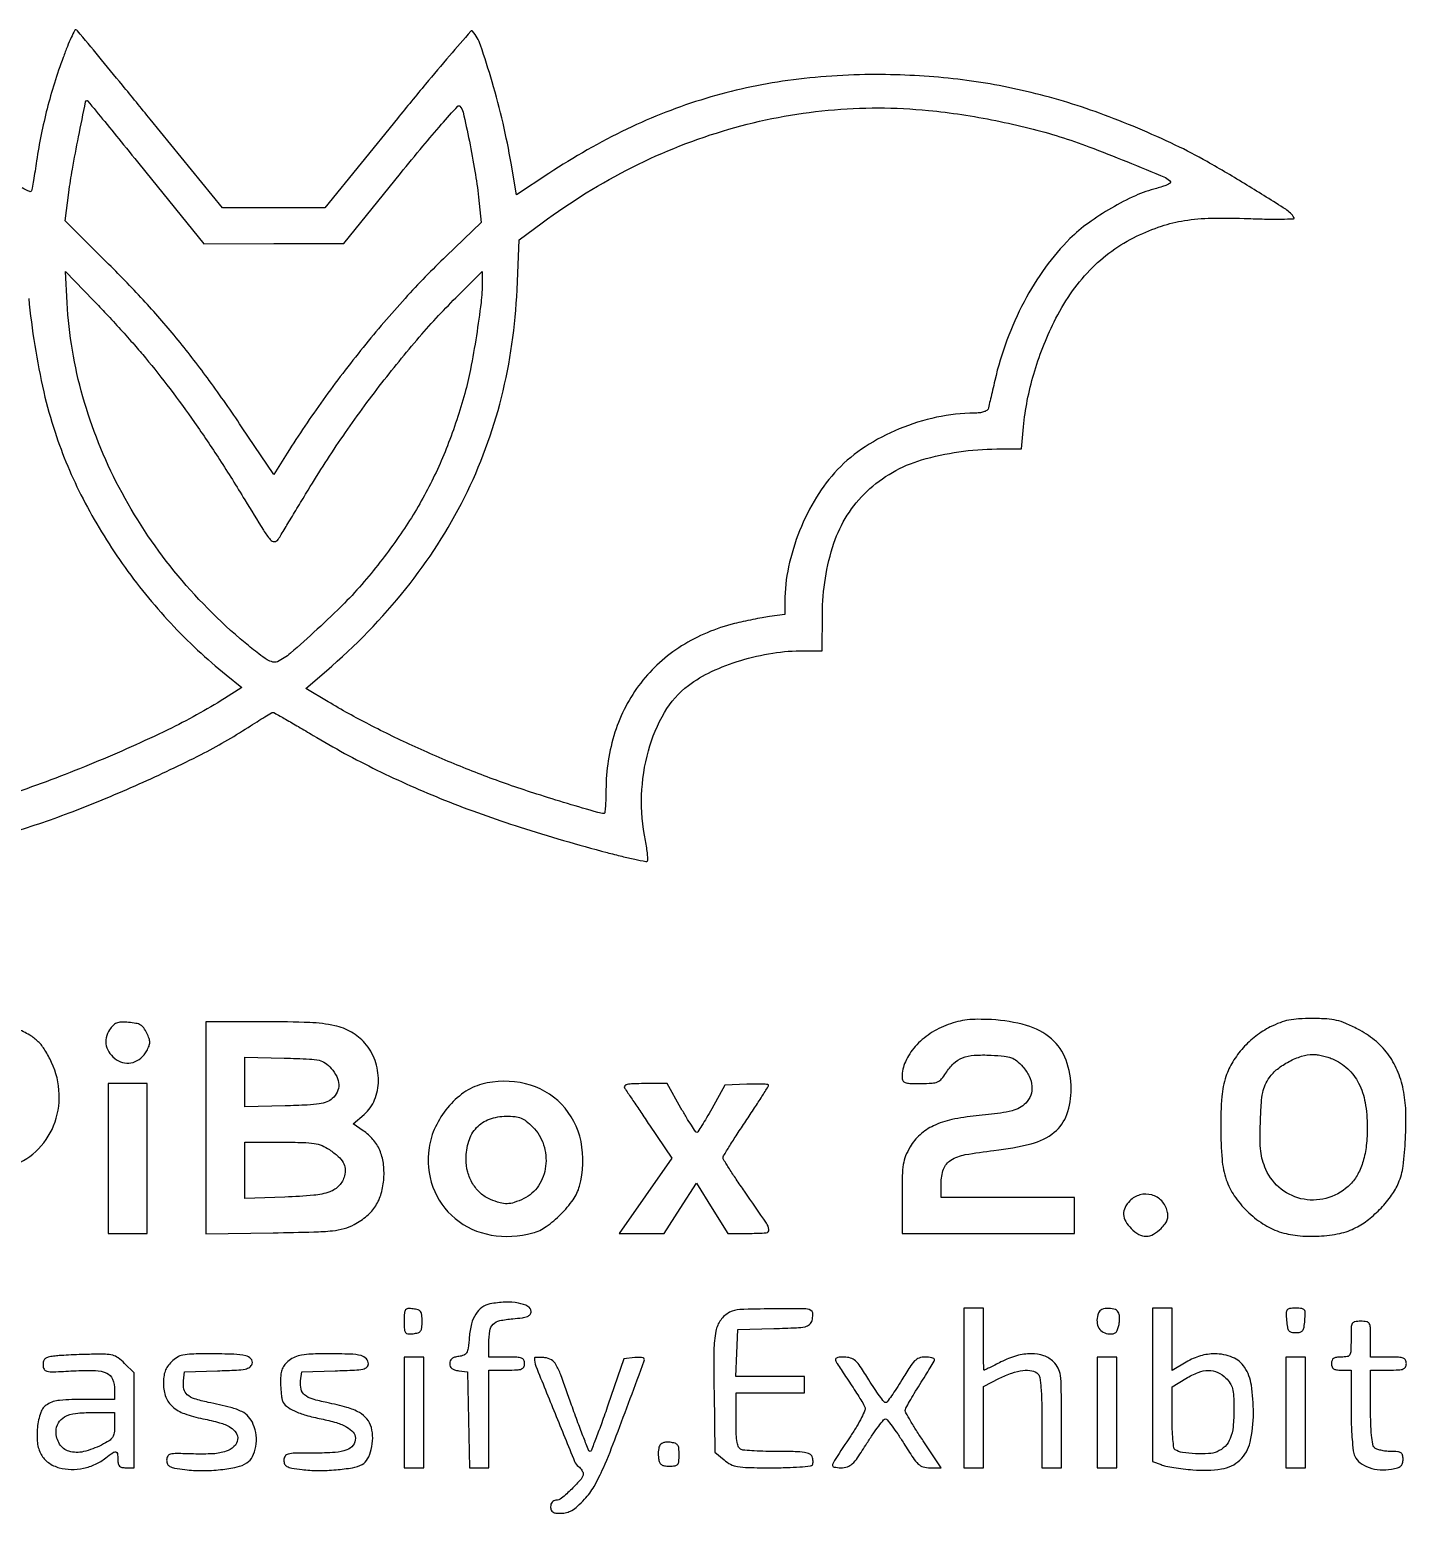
# Model space of a CAD drawing. Extents: x 777 to 1486, y 441 to 897.
# Drawn here: x 1062.9 to 1486, y 441 to 896.8 of the extents above; entities that cross this region are included whole.
import ezdxf

# ---------------------------------------------------------------- set-up
doc = ezdxf.new("R2010")
doc.units = 0

msp = doc.modelspace()

# ---------------------------------------------------------------- linework, layer by layer
for points in [[(1057.5, 650.194781, 0.01765), (1076.226179, 656.642763, 0.012894), (1096.551876, 665.061901, 0.013079), (1115.56012, 674.118626, 0.025854), (1130.04042, 682.457527, -0.00373), (1132.776049, 684.198391, -0.005674), (1135.180397, 685.665649, -0.002318), (1137.252861, 686.885345, -0.132595), (1137.677611, 687, -0.12896), (1138.122336, 686.883357, -0.000902), (1141.551726, 684.943377, -0.003406), (1145.469371, 682.682421, -0.002164), (1150.002126, 679.998729, 0.020582), (1169.608956, 669.345048, 0.019359), (1190.424655, 660.102556, 0.017703), (1213.597361, 651.807558, 0.012227), (1240.345968, 644.002859, 0.005106), (1244.926341, 642.837033, 0.008107), (1248.872826, 641.942871, 0.003), (1252.248926, 641.2564, 0.250022), (1252.738806, 641.405472, 0.212876), (1252.909532, 641.851045, 0.010419), (1252.789324, 643.463316, 0.015382), (1252.54108, 645.422773, 0.010353), (1252.142838, 647.642953, -0.057673), (1250.983207, 661.586693, -0.059506), (1253.06746, 675.273948, -0.064451), (1258.024244, 687.040093, -0.098497), (1265.334995, 695.311979, -0.054365), (1272.454577, 699.599196, -0.035256), (1281.44807, 703.014276, -0.034105), (1291.253416, 705.250661, -0.039017), (1300.837968, 706.000392), (1306.5, 706.000785), (1306.532622, 717.250392, -0.079464), (1310.077395, 739.009057, -0.123806), (1320.219389, 754.956389, -0.119009), (1337.039588, 764.611276, -0.070013), (1360.106401, 767.965112), (1367.712801, 768), (1368.344015, 774.791609, -0.025153), (1369.500097, 782.822709, -0.02259), (1371.486511, 790.9953, -0.022157), (1374.249802, 799.118004, -0.021874), (1377.731548, 807, -0.035079), (1382.762666, 815.590117, -0.041844), (1388.689044, 822.865055, -0.043782), (1395.486366, 828.779435, -0.04582), (1403.111156, 833.31857, -0.030178), (1410.711493, 836.398848, -0.042126), (1417.831502, 838.145094, -0.034801), (1426.105558, 838.864563, -0.013645), (1437.566171, 838.748515, 0.005021), (1443.063599, 838.597995, 0.008835), (1447.608785, 838.599531, 0.003758), (1451.336958, 838.694705, 0.57633), (1451.500332, 838.999463, 0.113382), (1448.92092, 841.610146, 0.004121), (1436.985422, 849.049659, 0.008388), (1424.759633, 856.251869, 0.017714), (1415, 861.334913, 0.023713), (1391.719865, 871.104294, 0.029672), (1369.280042, 877.814832, 0.030442), (1346.69603, 881.700574, 0.027388), (1322.990991, 883, 0.034008), (1295.916717, 881.156368, 0.039379), (1270.673988, 875.651982, 0.039126), (1246.470634, 866.219065, 0.032828), (1222.5, 852.63817), (1212.5, 846.070711), (1210.84974, 855.785356, 0.015645), (1208.369481, 868.048938, 0.0134), (1205.012313, 880.789788, 0.010289), (1201.488048, 891.983551, 0.098694), (1199.006066, 896.294941, 0.454861), (1198.458228, 896.293803, 0.000871), (1191.945061, 888.765042, 0.004621), (1184.571812, 880.050418, 0.002751), (1175.945893, 869.544941), (1153.581667, 842), (1137.85663, 842), (1122.131592, 842), (1099.960545, 869.25, 0.000969), (1091.411364, 879.716153, 0.001572), (1084.101869, 888.57241, 0.0002), (1077.567631, 896.432433, 0.128078), (1077.107372, 896.762459, 0.38884), (1076.742138, 896.618949, 0.005851), (1075.676939, 894.373848, 0.012208), (1074.483055, 891.603403, 0.007339), (1073.19569, 888.262459, 0.012359), (1070.51226, 880.387193, 0.012943), (1068.265485, 872.508637, 0.013014), (1066.440251, 864.566337, 0.01282), (1065.020511, 856.5, -0.002096), (1064.535026, 853.347027, -0.002808), (1064.066754, 850.492298, -0.001948), (1063.651434, 848.102895, -0.029329), (1063.455279, 847.28229, -0.451446), (1062.896629, 847.02648, -0.016535), (1060.538447, 848.170757, -0.018553)], [(1062.609421, 814.245205, 0.016242), (1064.456018, 799.786302, 0.016245), (1067.236374, 785.483225, 0.023676), (1070.684084, 773.113578, 0.039462), (1079.290473, 752.646322, 0.034429), (1091.354493, 732.780991, 0.033897), (1106.251894, 714.447448, 0.035233), (1123.310927, 698.547995), (1128.121855, 694.659225), (1122.810927, 691.327492, -0.027745), (1105.348627, 681.678635, -0.014452), (1082.629975, 671.521525, -0.014424), (1059.035909, 662.568428, -0.024395)]]:
    msp.add_lwpolyline(points, format="xyb")
for points in [[(1098.61316, 853), (1116.445331, 831), (1137.972665, 831.054475), (1159.5, 831.108949), (1176.871122, 852.633352, -0.003952), (1183.723891, 860.988576, -0.007128), (1189.489813, 867.709287, -0.002131), (1194.443786, 873.271774, -0.429982), (1195.110379, 873.289621, -0.142767), (1196.11338, 871.461386, -0.003941), (1198.023228, 862.513355, -0.008956), (1199.74898, 853.265495, -0.014603), (1200.841914, 845.35966), (1201.695422, 837.5), (1190.906103, 827.211469, 0.018398), (1178.269479, 814.240984, 0.014079), (1165.399404, 799.18901, 0.013789), (1153.074448, 783.032835, 0.015203), (1142.070783, 766.729504), (1137.885861, 760.103149), (1128.033485, 774.801574, 0.010153), (1118.1033, 788.984733, 0.013562), (1108.489646, 801.416734, 0.013931), (1098.432666, 813.04114, 0.011759), (1087.172371, 824.779661), (1073.820101, 838.059323), (1074.940136, 846.779661, -0.012517), (1076.035692, 853.894908, -0.004655), (1077.918789, 863.840921, -0.000655), (1080.075867, 874.607217, -0.357046), (1080.555792, 875, -0.22449), (1080.70593, 874.929014, -0.000048), (1085.953037, 868.5375, -0.000958), (1091.759538, 861.435509, -0.000579)], [(1339.144045, 871.97414, -0.013054), (1349.339558, 870.694639, -0.011668), (1359.845642, 868.844832, -0.01181), (1370.103038, 866.537766, -0.014527), (1379.548102, 863.883996, -0.014741), (1388.448184, 860.811217, -0.006467), (1400.055589, 856.244192, -0.002), (1411.956057, 851.32756, -0.156621), (1413.487113, 850.020852, -0.408236), (1413.402319, 849.644488, -0.034306), (1412.442421, 849.113294, -0.03044), (1411.024538, 848.55355, -0.017116), (1409.245373, 848.040201, 0.044016), (1402.718851, 845.770742, 0.025847), (1395.359614, 841.992539, 0.025617), (1388.290912, 837.389473, 0.037447), (1382.628075, 832.587773, 0.042312), (1375.092253, 823.786107, 0.034028), (1368.51849, 813.194443, 0.03289), (1363.227371, 801.399493, 0.032785), (1359.522071, 789, -0.001007), (1358.83798, 786.036288, -0.001326), (1358.201389, 783.335938, -0.000958), (1357.657415, 781.074778, -0.012817), (1357.434791, 780.25, -0.197067), (1357.037828, 779.757518, -0.050847), (1356.079417, 779.350471, -0.042999), (1354.781532, 779.068302, -0.029735), (1353.281385, 778.965112, 0.049778), (1341.644508, 777.695191, 0.045688), (1330.132749, 774.140693, 0.04657), (1319.682077, 768.648459, 0.057245), (1311.197462, 761.627121, 0.054343), (1304.71733, 753.217695, 0.041952), (1299.532427, 742.859778, 0.041858), (1296.137914, 731.751934, 0.053279), (1295, 721.103431), (1295, 717.122546), (1290.25, 716.46584, 0.009981), (1288.00415, 716.109523, 0.004771), (1285.132812, 715.566687, 0.004728), (1282.143985, 714.942611, 0.006716), (1279.5, 714.327077, 0.079309), (1263.270713, 707.456861, 0.088724), (1250.696557, 696.073838, 0.087969), (1242.772853, 680.950153, 0.076418), (1240.014781, 663.25, -0.007167), (1239.969263, 660.470138, -0.011902), (1239.841557, 658.129688, -0.005567), (1239.668618, 656.201426, -0.385052), (1239.44584, 656, -0.071544), (1237.525686, 656.276163, -0.001467), (1228.17909, 659.051276, -0.003921), (1218.781918, 661.951958, -0.006726), (1211, 664.536787, -0.012059), (1196.135352, 670.102398, -0.011551), (1181.339171, 676.453884, -0.011847), (1167.277245, 683.285991, -0.014955), (1154.625967, 690.294159), (1147.751934, 694.375305), (1154.125967, 699.84766, 0.045973), (1178.51031, 725.020703, 0.053462), (1196.508471, 753.052117, 0.054545), (1207.890637, 783.758469, 0.051246), (1212.67623, 816.857151), (1213.309114, 832.214302), (1220.430325, 837.480686, -0.042546), (1248.191868, 854.567518, -0.046011), (1277.741693, 866.189912, -0.047011), (1308.322002, 872.033754, -0.04844)], [(1098.493384, 795.9432, -0.011404), (1105.994635, 786.500636, -0.009395), (1113.5715, 776.102804, -0.008806), (1121.244844, 764.724525, -0.007255), (1129.036617, 752.329698, 0.002051), (1134.769411, 742.995974, 0.036281), (1136.846122, 740.13227, 0.219824), (1138.127085, 739.532232, 0.262575), (1139.275882, 740.172185, 0.000827), (1140.193937, 741.678565, 0.000069), (1142.567887, 745.589587, 0.000092), (1145.398297, 750.255996, 0.000071), (1148.483104, 755.345558, -0.014669), (1159.225962, 771.955941, -0.013841), (1171.126477, 788.23987, -0.014276), (1183.440333, 803.240793, -0.019516), (1195.417323, 815.971112), (1202, 822.442223), (1202, 819.272328, -0.0309), (1201.60827, 812.939776, -0.007922), (1200.181907, 802.774437, -0.00838), (1198.384871, 792.430337, -0.021197), (1196.636056, 785, -0.024258), (1191.271267, 768.921533, -0.030195), (1184.691436, 754.60945, -0.029805), (1176.359125, 741.04609, -0.022655), (1165.718355, 727.215524, -0.021143), (1159.613653, 720.574745, -0.010223), (1151.281423, 712.580339, -0.007655), (1143.031904, 705.213199, -0.070527), (1139.011794, 702.620372, -0.175206), (1137.659128, 702.504959, -0.067035), (1135.88984, 703.243934, -0.034382), (1133.331572, 704.987574, -0.007047), (1129.080737, 708.432659, -0.048249), (1107.246727, 730.539044, -0.05015), (1090.373067, 756.150405, -0.0513), (1079.240281, 784.036607, -0.055473), (1074.393447, 812.878371), (1073.857342, 822.5), (1082.544701, 813.5838, -0.005729), (1086.398737, 809.536489, -0.003604), (1090.813163, 804.723941, -0.003617), (1095.088229, 799.926035, -0.006618)], [(1345.196048, 591.168645, 0.060562), (1339.615061, 588.371521, 0.066023), (1335.046452, 584.385272, 0.072755), (1332.031971, 579.746425, 0.10817), (1331, 575.032119, 0.117384), (1331.257321, 573.951156, 0.194824), (1331.952651, 573.34306, 0.076393), (1333.413521, 573.075333, 0.008866), (1336.75, 573.03852, 0.01328), (1340.218074, 573.153901, 0.083704), (1341.935809, 573.550365, 0.117362), (1343.156153, 574.435484, 0.037064), (1344.501952, 576.25996, -0.061079), (1346.874556, 579.173317, -0.097376), (1349.568186, 580.904404, -0.078244), (1353.141303, 581.706754, -0.028165), (1358.367151, 581.750662, -0.011909), (1362.440177, 581.458003, -0.063625), (1364.609353, 580.966951, -0.088376), (1366.244899, 580.017431, -0.034837), (1368.117151, 578.194915, -0.067451), (1370.091396, 575.274919, -0.094952), (1370.929199, 572.253326, -0.10766), (1370.549162, 569.42042, -0.109826), (1369.025436, 567.025436, -0.067917), (1367.096073, 565.559416, -0.066107), (1364.827053, 564.64754, -0.032278), (1361.245962, 563.975257, -0.004612), (1353.822234, 563.141715, 0.027288), (1346.303861, 561.950375, 0.05715), (1340.701941, 560.057266, 0.072295), (1336.554114, 557.313554, 0.078149), (1333.485866, 553.566094, 0.036552), (1332.120229, 550.788949, 0.056045), (1331.400681, 548.208841, 0.033992), (1331.079019, 544.723953, 0.006021), (1331, 538.162142), (1331, 527), (1357.5, 527), (1384, 527), (1384, 532.5), (1384, 538), (1363.5, 538), (1343, 538), (1343, 542.325686, -0.086101), (1343.765871, 546.740221, -0.169194), (1345.976355, 549.480614, -0.095418), (1350.421392, 551.187072, -0.017017), (1359.270834, 552.454569, 0.03555), (1370.718933, 554.529503, 0.106365), (1377.80038, 558.058335, 0.141216), (1381.66173, 563.513272, 0.084049), (1383, 571.418273, 0.088834), (1381.421792, 580.23104, 0.126215), (1376.912097, 586.745534, 0.109784), (1369.278189, 590.871384, 0.056432), (1358.5, 592.655639, 0.013267), (1354.3294, 592.758999, 0.027395), (1351.074206, 592.57478, 0.031795), (1348.187904, 592.064822, 0.0263)], [(1444.198715, 590.411734, 0.0491), (1439.766006, 587.63002, 0.045266), (1435.827264, 583.967927, 0.045969), (1432.669229, 579.721363, 0.054847), (1430.554276, 575.205272, 0.06379), (1429.291078, 569.005238, 0.019287), (1428.954113, 559.385059, 0.019371), (1429.361844, 549.750475, 0.06192), (1430.667197, 543.463322, 0.067604), (1433.130975, 538.5327, 0.049332), (1437.067158, 533.830805, 0.049085), (1441.875834, 529.96495, 0.06468), (1446.9374, 527.520792, 0.055783), (1452.579757, 526.322692, 0.03757), (1459.169739, 526.17321, 0.038034), (1465.54411, 526.996572, 0.068537), (1470.5, 528.757179, 0.04819), (1474.393134, 531.277426, 0.034701), (1478.217431, 534.77071, 0.035074), (1481.461496, 538.692438, 0.055276), (1483.594045, 542.5, 0.068185), (1484.992508, 547.674536, 0.019275), (1485.738362, 556.009258, 0.020126), (1485.828815, 564.657152, 0.043754), (1485.05285, 571.245421, 0.050594), (1483.192944, 577.13689, 0.060095), (1480.261179, 582.175894, 0.060185), (1476.219395, 586.367427, 0.050973), (1471.073361, 589.75, 0.0173), (1467.366602, 591.517975, 0.045477), (1464.573303, 592.442271, 0.043024), (1461.571077, 592.873525, 0.014169), (1457.108972, 593, 0.013915), (1452.903658, 592.882942, 0.035565), (1449.88203, 592.497863, 0.041154), (1447.211588, 591.72962, 0.024986)], [(1018, 559.5), (1018, 527), (1024, 527), (1030, 527), (1030, 536.5), (1030, 546), (1040.818499, 546, 0.010364), (1045.611369, 546.099357, 0.012926), (1050.054107, 546.398829, 0.014143), (1053.85659, 546.862886, 0.034751), (1056.602754, 547.474671, 0.115681), (1064.786799, 552.149807, 0.109195), (1070.247675, 560.06522, 0.105539), (1071.976255, 569.779943, 0.101574), (1069.631966, 579.5, 0.02706), (1067.572756, 583.330859, 0.06229), (1065.540109, 585.887326, 0.061485), (1062.923544, 587.883958, 0.025796), (1058.982017, 589.923053, 0.046892), (1055.794154, 591.022549, 0.037081), (1052.194406, 591.619303, 0.019143), (1046.786332, 591.900092, 0.003097), (1036.25, 591.978038), (1018, 592)], [(1087.448607, 589.561908, 0.093219), (1086.423405, 587.096894, 0.109665), (1086.449196, 584.57301, 0.106728), (1087.548574, 582.245801, 0.084394), (1089.593374, 580.346862, 0.105027), (1092.072834, 579.383023, 0.112255), (1094.667309, 579.544369, 0.106734), (1097.036118, 580.833368, 0.087302), (1098.866039, 583.070401, 0.033475), (1099.573982, 584.556615, 0.093607), (1099.792111, 585.685057, 0.086616), (1099.591168, 586.866118, 0.025995), (1098.889505, 588.557198, 0.045562), (1097.969368, 590.105034, 0.104621), (1096.96848, 591.009637, 0.087857), (1095.573236, 591.520783, 0.02581), (1093.301375, 591.804623, 0.022819), (1090.986055, 591.867275, 0.087057), (1089.573479, 591.592305, 0.109318), (1088.511856, 590.891133, 0.047356)], [(1117, 559.412613), (1117, 526.825227), (1137.75, 527.175715, 0.002358), (1150.225448, 527.445301, 0.019066), (1155.93883, 527.814033, 0.042058), (1159.543582, 528.49475, 0.054516), (1162.665785, 529.740462, 0.053385), (1166.526241, 532.35457, 0.074982), (1169.263306, 535.480204, 0.074547), (1170.967291, 539.288605, 0.05208), (1171.754417, 543.934603, 0.049275), (1171.593316, 548.574124, 0.069587), (1170.483213, 552.552248, 0.074716), (1168.405764, 555.864098, 0.068312), (1165.389177, 558.536617), (1162.278355, 560.6131), (1165.717025, 563.55655, 0.121222), (1168.916553, 568.0234, 0.093017), (1170.082611, 573.933282, 0.088312), (1169.037207, 580.140122, 0.094657), (1165.92063, 585.437616, 0.082077), (1161.76837, 588.840094, 0.078013), (1156.67013, 590.799802, 0.043845), (1148.991817, 591.753942, 0.008999), (1135.321861, 592), (1117, 592)], [(1155.588872, 577.694236, -0.062276), (1157.276283, 575.149369, -0.107366), (1157.895508, 572.695654, -0.12199), (1157.412714, 570.42486, -0.095843), (1155.898213, 568.404988, -0.094833), (1154.238752, 567.393899, -0.051315), (1151.916903, 566.787216, -0.026669), (1148.229698, 566.418329, -0.004913), (1141.398213, 566.168443), (1129, 565.836887), (1129, 573.502192), (1129, 581.167498), (1141.088872, 580.833749, -0.00374), (1148.852336, 580.561287, -0.042692), (1151.888927, 580.170793, -0.100792), (1153.779157, 579.339939, -0.061543)], [(1463.282119, 580.623161, -0.085996), (1467.981389, 577.572016, -0.087802), (1471.34022, 573.137173, -0.074734), (1473.333603, 567.198762, -0.043454), (1473.994423, 559.69282, -0.027986), (1473.679397, 553.970626, -0.044162), (1472.706948, 549.154153, -0.051852), (1471.079078, 545.206281, -0.069965), (1468.792178, 542.098638, -0.12081), (1462.223885, 538.015096, -0.122686), (1454.551078, 537.464629, -0.123448), (1447.552423, 540.574811, -0.12324), (1442.843645, 546.620561, -0.03415), (1441.814183, 549.45663, -0.041569), (1441.261785, 552.226679, -0.028882), (1441.063783, 555.758935, -0.007887), (1441.161674, 561.343889, -0.007154), (1441.434851, 567.077494, -0.034503), (1441.860746, 570.312593, -0.056817), (1442.612757, 572.633152, -0.048198), (1443.901069, 574.866528, -0.071179), (1446.393652, 577.480343, -0.044659), (1449.93823, 579.791295, -0.044841), (1453.808687, 581.422576, -0.075483), (1457.282119, 581.978038, -0.038294), (1458.578037, 581.888925, -0.019223), (1460.192243, 581.589102, -0.018967), (1461.846766, 581.148933, -0.026595)], [(1201.838354, 572.818204, 0.089724), (1196.335968, 570.232974, 0.064988), (1191.360802, 565.616756, 0.062981), (1187.594105, 559.704, 0.072422), (1185.638349, 553.309764, 0.125381), (1186.816222, 541.233278, 0.134828), (1193.637001, 531.571816, 0.129472), (1204.688814, 526.496263, 0.111226), (1217.5, 527.118499, 0.086742), (1221.643559, 529.085036, 0.042332), (1226.130032, 532.869968, 0.042332), (1229.914964, 537.356441, 0.086742), (1231.881501, 541.5, 0.118774), (1232.343079, 555.219025, 0.141384), (1226.34039, 566.645284, 0.143845), (1215.270966, 572.989764, 0.124379)], [(1245.70031, 571.737737, 0.006094), (1246.266411, 570.867815, 0.000266), (1248.282976, 567.853539, 0.000451), (1250.679605, 564.282249, 0.000322), (1253.369396, 560.287476), (1260.238792, 550.099478), (1252.162228, 538.549739), (1244.085665, 527), (1250.999744, 527), (1257.913824, 527), (1262.867788, 534.687417), (1267.821752, 542.374834), (1272.660876, 534.69249), (1277.5, 527.010146), (1284.285184, 527.005073, 0.018975), (1289.265225, 527.190401, 0.430887), (1290.077627, 528.191005, 0.117657), (1289.323627, 530.158483, 0.001919), (1282.570803, 539.94393, -0.00389), (1280.052566, 543.624025, -0.005934), (1277.930173, 546.860281, -0.002412), (1276.164966, 549.652432, -0.140651), (1276, 550.227265, -0.137775), (1276.163465, 550.809237, -0.00201), (1278.05625, 553.884886, -0.005337), (1280.317177, 557.440603, -0.003476), (1283, 561.5, 0.002401), (1285.683211, 565.541062, 0.003781), (1287.94375, 569.038628, 0.001024), (1289.880975, 572.100082, 0.141464), (1290, 572.512355, 0.393794), (1289.792564, 572.734892, 0.007048), (1288.02081, 572.834432, 0.013427), (1285.845813, 572.867443, 0.008046), (1283.262333, 572.79569), (1276.524666, 572.5), (1272.512333, 565.268993, -0.00555), (1270.933074, 562.495865, -0.008758), (1269.510697, 560.156515, -0.003514), (1268.256969, 558.204142, -0.244641), (1267.928339, 558.018993, -0.259107), (1267.596173, 558.189334, -0.003373), (1266.264072, 560.208704, -0.008699), (1264.751693, 562.62639, -0.005475), (1263.065507, 565.5), (1258.774335, 573), (1251.837477, 573, 0.007555), (1248.364788, 572.947523, 0.043183), (1246.535074, 572.733329, 0.143441), (1245.769389, 572.327097, 0.354521)], [(1217.473903, 559.726097, -0.118344), (1220.842929, 554.228694, -0.109904), (1221.472387, 547.642733, -0.114617), (1219.263053, 541.625412, -0.137764), (1214.733833, 537.677985, -0.027708), (1211.817521, 536.487174, -0.077409), (1209.649293, 536.097651, -0.077319), (1207.46385, 536.385784, -0.027598), (1204.489778, 537.439824, -0.084786), (1201.467416, 539.355581, -0.0733), (1199.072859, 542.254857, -0.069987), (1197.532288, 545.855805, -0.066008), (1197.003738, 549.815741, -0.075824), (1197.837091, 555.311364, -0.113211), (1200.272643, 559.493907, -0.117934), (1204.201353, 562.086093, -0.087077), (1209.35, 562.995033, -0.024756), (1212.080389, 562.862567, -0.071266), (1213.917575, 562.412451, -0.073416), (1215.523782, 561.473223, -0.027432)], [(1155.008288, 552.75, -0.029358), (1157.734809, 550.64898, -0.084195), (1159.247055, 548.807555, -0.112494), (1159.826853, 546.903034, -0.079511), (1159.631377, 544.667427, -0.125419), (1158.014812, 541.675985, -0.121651), (1155.146971, 539.78183, -0.063673), (1150.193641, 538.703145, -0.013493), (1141.355988, 538.16991), (1129, 537.75856), (1129, 546.37928), (1129, 555), (1140.352117, 555, -0.005499), (1146.941073, 554.927537, -0.032595), (1150.3725, 554.627687, -0.059401), (1152.74345, 553.968973, -0.052095)], [(1401, 537, 0.082698), (1399.539371, 534.955674, 0.127814), (1399.108061, 532.839997, 0.118532), (1399.754455, 530.666784, 0.065175), (1401.454545, 528.454545, 0.068646), (1403.77425, 526.697236, 0.131161), (1406.023072, 526.122039, 0.129093), (1408.284112, 526.740969, 0.065453), (1410.641232, 528.550323, 0.03165), (1411.867454, 529.942452, 0.078066), (1412.521928, 531.131892, 0.091037), (1412.725265, 532.348261, 0.055184), (1412.541045, 533.800323, 0.132307), (1410.810883, 536.970855, 0.135247), (1407.735698, 538.81134, 0.1347), (1404.141836, 538.820911, 0.130807)], [(1178, 500, 0.012842), (1178.065399, 497.454178, 0.144246), (1178.39721, 496.509807, 0.23102), (1179.121331, 496.121405, 0.03822), (1180.75, 496.183578, 0.043864), (1182.256936, 496.492549, 0.165614), (1183.03097, 497.04298, 0.132545), (1183.404192, 498.031998, 0.024327), (1183.5, 500, 0.024327), (1183.404192, 501.968002, 0.132545), (1183.03097, 502.95702, 0.165614), (1182.256936, 503.507451, 0.043864), (1180.75, 503.816422, 0.03822), (1179.121331, 503.878595, 0.23102), (1178.39721, 503.490193, 0.144246), (1178.065399, 502.545822, 0.012842)], [(1204.354429, 505.307952, 0.107487), (1201.891702, 504.24542, 0.097968), (1199.995796, 502.226616, 0.077125), (1198.698147, 499.197632, 0.040491), (1198.003726, 495.149129, -0.010259), (1197.627541, 491.725856, -0.092601), (1197.163284, 490.299373, -0.17864), (1196.326438, 489.568468, -0.062535), (1194.75, 489.183578, 0.042401), (1193.506339, 488.932367, 0.09706), (1192.660574, 488.494656, 0.12552), (1192.173094, 487.853371, 0.100395), (1192, 487, 0.100395), (1192.173094, 486.146629, 0.12552), (1192.660574, 485.505344, 0.09706), (1193.506339, 485.067633, 0.042401), (1194.75, 484.816422), (1197.5, 484.5), (1197.776733, 469.75), (1198.053466, 455), (1201.026733, 455), (1204, 455), (1204, 470), (1204, 485), (1209.5, 485, 0.009792), (1212.640147, 485.061504, 0.077556), (1214.0625, 485.340909, 0.189837), (1214.746716, 485.945848, 0.118451), (1215, 487, 0.118451), (1214.746716, 488.054152, 0.189837), (1214.0625, 488.659091, 0.077556), (1212.640147, 488.938496, 0.009792), (1209.5, 489), (1204, 489), (1204.015313, 493.25, -0.036856), (1204.31043, 497.061131, -0.157527), (1205.317051, 499.075385, -0.147869), (1207.353164, 500.191034, -0.031236), (1211.407961, 500.783925, 0.012112), (1214.313432, 501.095886, 0.061563), (1215.885467, 501.504255, 0.134073), (1216.696125, 502.112475, 0.166658), (1217, 502.99883, 0.280052), (1216.042143, 504.574846, 0.074627), (1213.141099, 505.5672, 0.055428), (1209.015751, 505.855914, 0.038092)], [(1278.019708, 502.759903, 0.115899), (1275.268785, 500.379489, 0.109048), (1273.789434, 496.970883, 0.045955), (1273.192725, 491.046888, 0.005791), (1273.231877, 478.161299), (1273.5, 459.822599), (1276.305764, 457.411299, 0.060359), (1278.330927, 456.057216, 0.076676), (1280.466079, 455.359738, 0.036305), (1283.744063, 455.063568, 0.004382), (1290.996747, 455, 0.007156), (1295.592665, 455.065777, 0.011084), (1299.555847, 455.267241, 0.005569), (1302.858556, 455.545642, 0.234668), (1303.444227, 455.909758, 0.098775), (1303.6165, 456.372114, 0.044764), (1303.662068, 457.019408, 0.041972), (1303.588142, 457.734042, 0.044889), (1303.396256, 458.409758, 0.199281), (1302.622848, 459.223784, 0.066635), (1301.015128, 459.69393, 0.032076), (1298.210954, 459.939346, 0.005792), (1292.974799, 460, -0.005717), (1289.101641, 460.044287, -0.00759), (1285.580972, 460.178303, -0.005608), (1282.646928, 460.367646, -0.072815), (1281.581787, 460.606989, -0.187697), (1280.788705, 461.327494, -0.072189), (1280.315196, 462.765467, -0.036166), (1280.064386, 465.223711, -0.007344), (1280, 469.606989), (1280, 478), (1290.5, 478), (1301, 478), (1301, 480.5), (1301, 483), (1290.45619, 483), (1279.912381, 483), (1280.20619, 490.25), (1280.5, 497.5), (1291.641668, 497.781738, 0.003689), (1298.522892, 498.006557, 0.041705), (1301.227517, 498.34201, 0.127459), (1302.594337, 499.019728, 0.151431), (1303.352005, 500.238068, 0.027264), (1303.529997, 501.110465, 0.034152), (1303.594722, 501.933576, 0.036445), (1303.552472, 502.606955, 0.163272), (1303.37972, 502.95633, 0.196746), (1301.401568, 503.791218, 0.004647), (1291.148912, 503.807105, 0.00668), (1281.184605, 503.596778, 0.112492)], [(1350, 479.5), (1350, 455), (1353, 455), (1356, 455), (1356, 467.483154), (1356, 479.966308), (1360.966756, 482.483154, -0.033425), (1364.785729, 484.107692, -0.056195), (1368.179869, 484.877742, -0.072881), (1370.925602, 484.782489, -0.152469), (1372.8, 483.8, -0.163032), (1373.359661, 482.676555, -0.014783), (1373.706522, 479.518478, -0.01456), (1373.932304, 475.069993, -0.005398), (1374, 468.8), (1374, 455), (1377, 455), (1380, 455), (1380, 470.045455, 0.002702), (1379.947966, 479.673862, 0.032147), (1379.668429, 483.390073, 0.084656), (1378.962471, 485.607209, 0.07721), (1377.545455, 487.545455, 0.114821), (1374.575874, 489.393842, 0.082857), (1370.712214, 490.028376, 0.069337), (1366.219126, 489.39057, 0.047545), (1361.419478, 487.504185, -0.001853), (1359.515746, 486.547215, -0.002909), (1357.871659, 485.740287, -0.000772), (1356.433613, 485.047574, -0.108073), (1356.25, 485.004185, -0.410614), (1356.14793, 485.101685, -0.000681), (1356.073437, 487.791854, -0.004114), (1356.017965, 490.857525, -0.002466), (1356, 494.5), (1356, 504), (1353, 504), (1350, 504)], [(1391.389534, 502.572726, 0.081467), (1390.923025, 500.315821, 0.114963), (1391.304728, 498.30578, 0.132606), (1392.470087, 496.865443, 0.128721), (1394.215122, 496.186943, 0.041653), (1395.63723, 496.142081, 0.135361), (1396.524289, 496.436841, 0.139423), (1397.119689, 497.138241, 0.04525), (1397.572969, 498.434707, 0.030687), (1397.776573, 499.525401, 0.026728), (1397.857557, 500.684569, 0.027647), (1397.816301, 501.742643, 0.068144), (1397.639232, 502.497764, 0.212918), (1396.566729, 503.569021, 0.088543), (1394.511864, 503.961273, 0.089103), (1392.458912, 503.617861, 0.218614)], [(1408, 480.475249), (1408, 456.950498), (1410.626847, 455.951773, 0.040521), (1412.089055, 455.527629, 0.009736), (1414.574484, 455.070596, 0.009936), (1417.457112, 454.656986, 0.009702), (1420.376847, 454.354487, 0.058098), (1429.200863, 454.639001, 0.152171), (1434.845365, 457.367854, 0.149871), (1437.99271, 462.853086, 0.055793), (1438.996262, 471.782119, 0.036529), (1438.37225, 480.36521, 0.108495), (1436.295893, 485.852457, 0.151594), (1432.60278, 488.91301, 0.098091), (1427.115351, 490, 0.036175), (1424.905213, 489.839887, 0.034331), (1422.701235, 489.36258, 0.033129), (1420.509978, 488.567319, 0.028937), (1418.337858, 487.457846), (1414, 484.915692), (1414, 494.457846), (1414, 504), (1411, 504), (1408, 504)], [(1449.189635, 500.25, 0.020819), (1449.449458, 498.168909, 0.119894), (1449.883061, 497.156037, 0.175983), (1450.645997, 496.656991, 0.05778), (1452, 496.5, 0.05778), (1453.354003, 496.656991, 0.175983), (1454.116939, 497.156037, 0.119894), (1454.550542, 498.168909, 0.020819), (1454.810365, 500.25, 0.015903), (1454.928726, 502.579145, 0.167055), (1454.639876, 503.474453, 0.208332), (1453.89201, 503.899551, 0.026527), (1452, 504, 0.026527), (1450.10799, 503.899551, 0.208332), (1449.360124, 503.474453, 0.167055), (1449.071274, 502.579145, 0.015903)], [(1469, 494.5, -0.008002), (1468.942664, 490.917511, -0.11737), (1468.613636, 489.708333, -0.230406), (1467.83205, 489.152071, -0.041432), (1466, 489, 0.030703), (1464.499083, 488.907747, 0.116834), (1463.625, 488.583333, 0.166173), (1463.159458, 487.975317, 0.081208), (1463, 487, 0.081208), (1463.159458, 486.024683, 0.166173), (1463.625, 485.416667, 0.116834), (1464.499083, 485.092253, 0.030703), (1466, 485), (1469, 485), (1469, 473.047053, 0.008274), (1469.080962, 468.154885, 0.011506), (1469.326664, 463.780349, 0.010511), (1469.68426, 460.221355, 0.076741), (1470.147335, 458.57598, 0.125284), (1471.785025, 456.537469, 0.075779), (1474.527751, 455.062315, 0.067917), (1477.915423, 454.352412, 0.064184), (1481.437718, 454.554294, 0.026048), (1483.291694, 455.003141, 0.105286), (1484.307233, 455.557157, 0.147111), (1484.826526, 456.368294, 0.069444), (1485, 457.611291, 0.059422), (1484.845447, 458.90717, 0.195484), (1484.352296, 459.592848, 0.122759), (1483.348715, 459.921968, 0.018152), (1481.2, 460, -0.02863), (1479.657267, 460.088408, -0.030274), (1478.16375, 460.3525, -0.031761), (1476.915624, 460.737286, -0.106108), (1476.2, 461.2, -0.156129), (1475.658152, 462.251965, -0.017546), (1475.303097, 464.951069, -0.016824), (1475.071311, 468.681088, -0.007104), (1475, 473.7), (1475, 485), (1480.5, 485, 0.009792), (1483.640147, 485.061504, 0.077556), (1485.0625, 485.340909, 0.189837), (1485.746716, 485.945848, 0.118451), (1486, 487, 0.118451), (1485.746716, 488.054152, 0.189837), (1485.0625, 488.659091, 0.077556), (1483.640147, 488.938496, 0.009792), (1480.5, 489), (1475, 489), (1475, 494.5, 0.008002), (1474.942664, 498.082489, 0.11737), (1474.613636, 499.291667, 0.230406), (1473.83205, 499.847929, 0.041432), (1472, 500, 0.041432), (1470.16795, 499.847929, 0.230406), (1469.386364, 499.291667, 0.11737), (1469.057336, 498.082489, 0.008002)], [(1070.25, 489.276604, 0.029632), (1068.583861, 488.968744, 0.113325), (1067.647568, 488.495906, 0.151981), (1067.161572, 487.747291, 0.068646), (1067, 486.575988, 0.126431), (1067.333164, 485.279475, 0.222439), (1068.209394, 484.640613, 0.057818), (1070.202077, 484.487408, 0.003371), (1076.302637, 484.765281, -0.018244), (1083.078492, 484.872172, -0.102902), (1086.58503, 484.066687, -0.191778), (1088.368637, 482.193731, -0.095795), (1089, 478.928571), (1089, 476), (1079.610784, 476, 0.020302), (1072.099572, 475.694889, 0.115797), (1068.323866, 474.478076, 0.174132), (1066.279123, 471.968347, 0.060839), (1065.259804, 467.352034, 0.050947), (1065.288029, 462.657302, 0.098329), (1066.407959, 459.085569, 0.114909), (1068.654118, 456.569014, 0.087791), (1072.006678, 454.998202, 0.062951), (1075.626146, 454.498116, 0.054833), (1079.435887, 454.872661, 0.05449), (1083.096825, 456.071358, 0.060377), (1086.277182, 458.003391, -0.012909), (1088.455524, 459.627638, -0.189544), (1089.367405, 459.851024, -0.337735), (1089.87686, 459.341141, -0.033404), (1090, 457.5, 0.045527), (1090.115743, 456.231486, 0.152009), (1090.5, 455.5, 0.152009), (1091.231486, 455.115743, 0.045527), (1092.5, 455), (1095, 455), (1095, 469.576923), (1095, 484.153846), (1092.076923, 487.076923, 0.037628), (1090.123368, 488.756661, 0.096138), (1088.444255, 489.553871, 0.059814), (1086.1489, 489.858852, 0.008264), (1081.326923, 489.839963, 0.003822), (1078.092007, 489.749079, 0.003771), (1074.844471, 489.608461, 0.003706), (1072.002298, 489.442784, 0.014458)], [(1106.454545, 487.545455, 0.045732), (1105.270758, 486.122767, 0.065426), (1104.525386, 484.662386, 0.057809), (1104.126474, 482.925646, 0.027578), (1104, 480.634348, 0.091864), (1104.725634, 476.718155, 0.122784), (1106.790763, 473.768255, 0.093985), (1110.47806, 471.616416, 0.037472), (1116.148333, 470.071942, -0.021833), (1121.274942, 468.84625, -0.064961), (1124.583464, 467.415814, -0.112602), (1126.360782, 465.719513, -0.183898), (1126.811269, 463.711834, -0.165585), (1125.690414, 461.511808, -0.113516), (1123.274343, 460.045948, -0.066476), (1119.27149, 459.290558, -0.021684), (1113.247666, 459.2279, 0.004424), (1108.039622, 459.353507, 0.060651), (1106.161421, 459.153882, 0.208768), (1105.318058, 458.52771, 0.131139), (1104.997666, 457.321956, 0.108572), (1105.257381, 456.146018, 0.167081), (1105.972128, 455.401155, 0.076704), (1107.447495, 454.909258, 0.011103), (1110.592621, 454.445161, 0.031666), (1115.907116, 454.120644, 0.026062), (1121.581777, 454.429854, 0.025793), (1126.618565, 455.232984, 0.092851), (1129.608184, 456.478928, 0.13001), (1131.381134, 458.45136, 0.076291), (1132.389803, 461.481591, 0.06948), (1132.496003, 464.984361, 0.071962), (1131.632205, 468.337831, 0.080359), (1130.174343, 470.683164, 0.10076), (1128.14552, 472.236492, 0.052265), (1124.709362, 473.483599, 0.008361), (1117.738184, 475.093792, -0.023239), (1113.528871, 476.198906, -0.103907), (1111.315087, 477.438036, -0.161625), (1110.302454, 479.15465, -0.081844), (1110.177742, 481.689528), (1110.5, 484.5), (1120.642206, 484.783793, 0.004839), (1126.475051, 485.003511, 0.038371), (1129.153123, 485.337394, 0.10022), (1130.563171, 485.9344, 0.18061), (1131.276031, 486.947542, 0.251991), (1130.911847, 488.449212, 0.153885), (1129.302244, 489.400524, 0.049704), (1125.690025, 489.869438, 0.007074), (1118.204545, 489.986345, 0.006353), (1112.644249, 489.923863, 0.045251), (1109.971237, 489.616778, 0.086575), (1108.180185, 488.906511, 0.058853)], [(1142.634859, 487.92742, 0.045637), (1141.306257, 486.670383, 0.083269), (1140.520814, 485.405541, 0.071343), (1140.121082, 483.820937, 0.026171), (1140, 481.509207, 0.012802), (1140.045646, 479.726773, 0.013143), (1140.182472, 477.96459, 0.012979), (1140.380746, 476.444825, 0.052729), (1140.621181, 475.544802, 0.139073), (1141.83363, 473.925774, 0.054174), (1144.249275, 472.46657, 0.040234), (1147.776933, 471.159912, 0.019002), (1152.5, 470.022554, -0.02264), (1157.165525, 468.863095, -0.056249), (1160.400092, 467.490839, -0.087085), (1162.330487, 465.906217, -0.179316), (1163, 464.099392, -0.15959), (1162.276311, 461.889797, -0.148327), (1160.36603, 460.45778, -0.071618), (1156.738139, 459.700548, -0.015696), (1150.351311, 459.5, 0.003935), (1144.461222, 459.45365, 0.053347), (1142.329962, 459.191623, 0.189447), (1141.375075, 458.533601, 0.148891), (1141.003786, 457.321956, 0.108525), (1141.26002, 456.145574, 0.167737), (1141.972148, 455.400879, 0.076844), (1143.445571, 454.909358, 0.011075), (1146.592621, 454.445161, 0.030796), (1151.513783, 454.136075, 0.02173), (1157.05173, 454.37048, 0.020784), (1162.09379, 455.015919, 0.080804), (1165.061402, 456.032862, 0.146582), (1166.730416, 457.69219, 0.06315), (1167.879587, 460.645516, 0.058597), (1168.326805, 464.123238, 0.070174), (1167.901506, 467.394546, 0.10423), (1166.551035, 470.006956, 0.094632), (1164.220269, 471.959293, 0.059578), (1160.416424, 473.520908, 0.017445), (1154.260973, 474.998927, -0.021695), (1149.751748, 476.122274, -0.101314), (1147.401115, 477.374486, -0.164245), (1146.324705, 479.11527, -0.085806), (1146.177742, 481.689528), (1146.5, 484.5), (1156.75, 484.784983, 0.004237), (1162.777312, 485.003695, 0.040362), (1165.332505, 485.325873, 0.127383), (1166.54071, 485.923736, 0.217822), (1167, 486.927994, 0.192584), (1166.372627, 488.496411, 0.142912), (1164.742123, 489.442737, 0.053005), (1161.428912, 489.896339, 0.007538), (1154.553071, 490, 0.007591), (1149.418991, 489.922053, 0.035469), (1146.478336, 489.623229, 0.06044), (1144.436038, 489.007299, 0.063302)], [(1218, 488.709611, 0.095513), (1218.483805, 486.200065, 0.001306), (1224.351827, 471.656874, 0.000984), (1230.382489, 456.905651, 0.132965), (1231.545529, 455.389757, -0.041902), (1232.102026, 454.885962, -0.040695), (1232.572749, 454.29176, -0.04363), (1232.897324, 453.69962, -0.103924), (1233, 453.210959, -0.180813), (1232.368199, 451.520969, -0.019841), (1229.480525, 448.453394, -0.020037), (1226.358082, 445.625978, -0.175722), (1224.631923, 445, 0.110538), (1223.978893, 444.853845, 0.111973), (1223.45399, 444.443613, 0.099764), (1223.115858, 443.802796, 0.071787), (1223, 443, 0.083351), (1223.165479, 442.014228, 0.170505), (1223.646427, 441.407658, 0.113737), (1224.560103, 441.088421, 0.027417), (1226.171417, 441, 0.065814), (1227.926355, 441.232004, 0.068563), (1229.534541, 441.911534, 0.050637), (1231.256963, 443.18831, 0.018576), (1233.421417, 445.313418, 0.059025), (1236.367708, 449.27466, 0.028487), (1239.205027, 454.935315, 0.011973), (1243.183432, 464.789028, 0.00129), (1251.780295, 487.82344, 0.179789), (1251.779628, 488.403261, 0.223779), (1251.398301, 488.77567, 0.088905), (1250.496976, 488.917352, 0.018505), (1248.891565, 488.82344), (1245.512788, 488.5), (1240.632168, 474.25, -0.003783), (1238.714663, 468.786623, -0.006172), (1236.996322, 464.185938, -0.00161), (1235.44879, 460.231478, -0.307846), (1235.108456, 460, -0.30543), (1234.765999, 460.230717, -0.001594), (1233.177589, 464.185938, -0.00613), (1231.411983, 468.786638, -0.003758), (1229.438358, 474.25, 0.002772), (1226.097595, 483.55529, 0.041095), (1224.646692, 486.699209, 0.130103), (1223.235657, 488.144901, 0.110784), (1221.205677, 488.813358, 0.012109), (1219.976501, 488.903525, 0.020343), (1218.941668, 488.912143, 0.015605), (1218.137655, 488.860971, 0.386721)], [(1310.615129, 487.75, 0.011443), (1311.092914, 486.976527, 0.001184), (1312.263747, 485.183969, 0.001473), (1313.670127, 483.055574, 0.001177), (1315.197896, 480.769896, -0.004599), (1316.712632, 478.469802, -0.00568), (1318.079857, 476.297774, -0.004727), (1319.188689, 474.452122, -0.041307), (1319.603001, 473.59218, -0.193642), (1319.588184, 472.674375, -0.015371), (1318.555397, 470.41905, -0.019064), (1317.093913, 467.732936, -0.01339), (1315.256099, 464.822284, 0.001532), (1310.437535, 457.577316, 0.070421), (1309.673465, 455.967875, 0.44018), (1310.103381, 455.228522, 0.054135), (1312.190983, 455.005073, 0.073888), (1314.204426, 455.307402, 0.114179), (1315.721221, 456.18378, 0.056821), (1317.341895, 458.084718, 0.007593), (1320.220796, 462.505073, -0.008552), (1322.099329, 465.377379, -0.013031), (1323.836318, 467.798365, -0.007587), (1325.353493, 469.738804, -0.22678), (1325.899756, 470, -0.227834), (1326.444718, 469.738082, -0.007649), (1327.949607, 467.796875, -0.013105), (1329.671655, 465.374254, -0.008597), (1331.532465, 462.5, 0.007412), (1334.421626, 458.014072, 0.0591), (1336.015143, 456.141528, 0.118726), (1337.535336, 455.288564, 0.068851), (1339.620963, 455), (1343.034917, 455), (1337.517458, 463.241099, -0.00572), (1335.403421, 466.478214, -0.008333), (1333.620753, 469.38309, -0.0047), (1332.189481, 471.857816, -0.129454), (1332, 472.577397, -0.121965), (1332.17418, 473.280832, -0.006105), (1333.315589, 475.381781, -0.009517), (1334.762837, 477.857997, -0.006718), (1336.478602, 480.586298, 0.004411), (1338.19633, 483.289961, 0.006558), (1339.647901, 485.689413, 0.003183), (1340.836661, 487.743765, 0.123037), (1340.978602, 488.25, 0.300026), (1340.798966, 488.540097, 0.045814), (1340.125583, 488.779688, 0.038618), (1339.175751, 488.945737, 0.023973), (1338.044658, 489, 0.087228), (1336.287331, 488.691073, 0.107737), (1334.884081, 487.806063, 0.055392), (1333.375534, 485.951228, 0.009017), (1330.930692, 482, -0.008121), (1329.277354, 479.317226, -0.012488), (1327.751947, 477.05625, -0.006915), (1326.415698, 475.232474, -0.235368), (1325.949204, 475, -0.231604), (1325.478639, 475.230323, -0.006712), (1324.101062, 477.053735, -0.012237), (1322.525733, 479.31196, -0.007967), (1320.81317, 481.991438, 0.00849), (1318.188563, 486.088455, 0.060372), (1316.658921, 487.877741, 0.115868), (1315.185153, 488.706301, 0.069831), (1313.190983, 488.991438, 0.019585), (1311.65792, 488.935338, 0.093613), (1310.815998, 488.709182, 0.242331), (1310.513613, 488.308258, 0.177107)], [(1430.545455, 482.545455, -0.051811), (1431.854341, 480.933042, -0.081251), (1432.574635, 479.303474, -0.052476), (1432.912061, 477.05861, -0.011085), (1433, 473.092508, -0.023253), (1432.745274, 467.618185, -0.070241), (1431.88424, 463.99385, -0.103668), (1430.297558, 461.572557, -0.098165), (1427.84379, 459.935296, -0.083779), (1425.219554, 459.333206, -0.0265), (1421.186618, 459.311532, -0.02577), (1417.216207, 459.706466, -0.101067), (1414.91707, 460.551253, -0.226641), (1414.552283, 461.118534, -0.008455), (1414.269389, 463.708181, -0.013846), (1414.066418, 466.865017, -0.009129), (1414, 470.502337), (1414, 479.886641), (1418.25, 482.43386, -0.043224), (1422.027658, 484.275219, -0.089759), (1425.237623, 484.886281, -0.109796), (1428.029442, 484.292275, -0.089498)], [(1089, 468.020324, -0.029559), (1088.861597, 465.681236, -0.118011), (1088.368498, 464.343424, -0.10639), (1087.294675, 463.300621, -0.021758), (1084.978569, 461.989067, -0.059461), (1079.431624, 459.945631, -0.131366), (1074.955595, 460.066757, -0.18529), (1072.090748, 462.266017, -0.138286), (1071, 466.134426, -0.130453), (1071.704788, 468.789761, -0.143549), (1073.617131, 470.632126, -0.090518), (1077.009434, 471.685463, -0.030141), (1082.222506, 472), (1089, 472)], [(1256.415233, 461.639697, 0.052408), (1256.217946, 460.903084, 0.023266), (1256.10694, 459.902086, 0.022724), (1256.086969, 458.821564, 0.028454), (1256.170919, 457.822726, 0.062177), (1256.484702, 456.666193, 0.144105), (1257.041588, 455.970984, 0.117984), (1257.968305, 455.606949, 0.034869), (1259.5, 455.5, 0.032088), (1261.239808, 455.611769, 0.185552), (1262.035714, 456.041667, 0.157079), (1262.411937, 456.938974, 0.021354), (1262.5, 459, 0.024329), (1262.404134, 460.96905, 0.132776), (1262.030525, 461.95772, 0.165608), (1261.255393, 462.50788, 0.04365), (1259.744314, 462.816971, 0.041776), (1258.541341, 462.854297, 0.07198), (1257.56046, 462.659344, 0.091869), (1256.844008, 462.246147, 0.125156)]]:
    msp.add_lwpolyline(points, format="xyb", close=True)
for points in [[(1087, 550), (1087, 527), (1093, 527), (1099, 527), (1099, 550), (1099, 573), (1093, 573), (1087, 573)], [(1178, 472), (1178, 455), (1181, 455), (1184, 455), (1184, 472), (1184, 489), (1181, 489), (1178, 489)], [(1391, 472), (1391, 455), (1394, 455), (1397, 455), (1397, 472), (1397, 489), (1394, 489), (1391, 489)], [(1449, 472), (1449, 455), (1452, 455), (1455, 455), (1455, 472), (1455, 489), (1452, 489), (1449, 489)]]:
    msp.add_lwpolyline(points, close=True)

doc.saveas('drawing.dxf')
